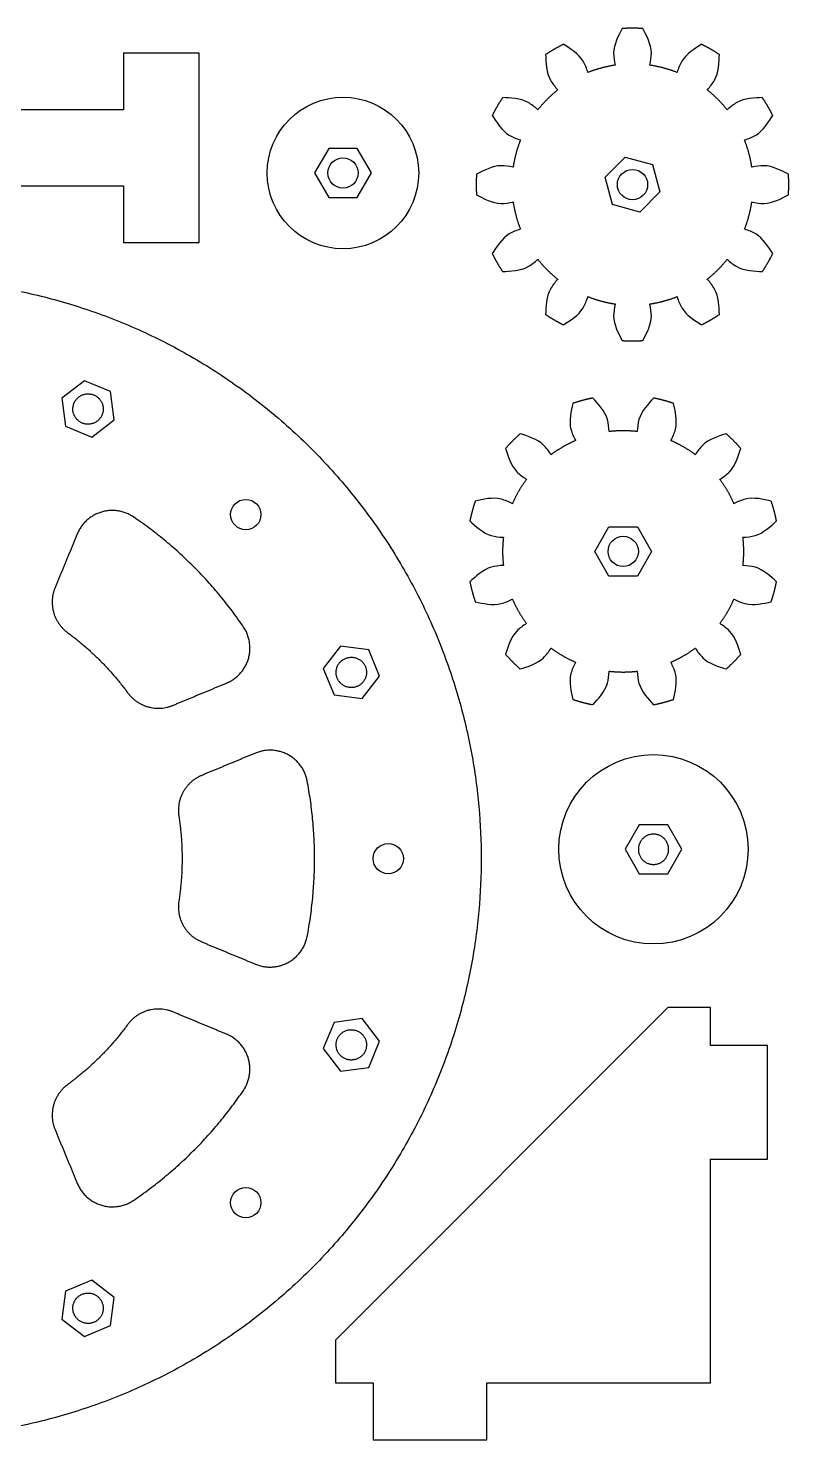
# Model space of a CAD drawing. Header units: millimetres. Extents: x 1655 to 2132, y -1528 to 137.
# Drawn here: x 1928.9 to 2129.7, y -666.1 to -293.5 of the extents above; entities that cross this region are included whole.
import ezdxf

# ---------------------------------------------------------------- set-up
doc = ezdxf.new("R2010")
doc.units = ezdxf.units.MM
doc.header["$MEASUREMENT"] = 0
for name, color, linetype, true_color in [('V3 - scheme$gravure ext', 96, 'Continuous', 0x008000), ('V3 - scheme$gravure int', 1, 'Continuous', 0xff0000), ('V3 - scheme$poche', 196, 'Continuous', 0x400080)]:
    doc.layers.add(name, color=color, linetype=linetype, true_color=true_color)

msp = doc.modelspace()

# ---------------------------------------------------------------- linework, layer by layer
at = {"layer": 'V3 - scheme$gravure ext'}
for points in [[(1668, -300.03), (1668, -315.03), (1668, -335.03), (1668, -350.03), (1688, -350.03), (1688, -335.03), (1954, -335.03), (1954, -350.03), (1974, -350.03), (1974, -335.03), (1974, -315.03), (1974, -300.03), (1954, -300.03), (1954, -315.03), (1688, -315.03), (1688, -300.03)], [(2020, -666.11), (2050, -666.11), (2050, -651.11), (2109.08, -651.11), (2109.08, -592.03), (2124.08, -592.03), (2124.08, -562.03), (2109.08, -562.03), (2109.08, -552.03), (2097.77, -552.03), (2010, -639.8), (2010, -651.11), (2020, -651.11)]]:
    msp.add_lwpolyline(points, close=True, dxfattribs=at)
for centre, radius in [((2012, -331.67, 15), 20), ((2094, -510.22, 15), 25)]:
    msp.add_circle(centre, radius, dxfattribs=at)
for points, knots in [([(2085.74, -293.54, 15), (2084.84, -295.23, 15), (2083.48, -297.81, 15), (2083.48, -300.01, 15), (2083.48, -301.07, 15), (2083.62, -302.13, 15), (2083.85, -303.14, 15), (2083.86, -303.16, 15), (2083.86, -303.19, 15), (2083.87, -303.21, 15)], [-44.27684, -44.27684, -44.27684, -44.27684, -43.509736, -43.509736, -43.509736, -42.720076, -42.720076, -42.720076, -42.701087, -42.701087, -42.701087, -42.701087]), ([(2093.05, -303.21, 15), (2093.06, -303.19, 15), (2093.06, -303.16, 15), (2093.07, -303.14, 15), (2093.3, -302.13, 15), (2093.44, -301.07, 15), (2093.44, -300.01, 15), (2093.44, -297.81, 15), (2092.08, -295.23, 15), (2091.18, -293.54, 15)], [-47.292718, -47.292718, -47.292718, -47.292718, -47.273669, -47.273669, -47.273669, -46.484002, -46.484002, -46.484002, -45.716917, -45.716917, -45.716917, -45.716917]), ([(2076.68, -305.14, 15), (2076.67, -305.11, 15), (2076.66, -305.09, 15), (2076.66, -305.07, 15), (2076.35, -304.08, 15), (2075.95, -303.09, 15), (2075.41, -302.17, 15), (2074.32, -300.26, 15), (2071.85, -298.71, 15), (2070.22, -297.7, 15)], [-40.146597, -40.146597, -40.146597, -40.146597, -40.127548, -40.127548, -40.127548, -39.33788, -39.33788, -39.33788, -38.570795, -38.570795, -38.570795, -38.570795]), ([(2106.69, -297.7, 15), (2105.07, -298.71, 15), (2102.6, -300.26, 15), (2101.5, -302.17, 15), (2100.97, -303.09, 15), (2100.56, -304.08, 15), (2100.26, -305.07, 15), (2100.25, -305.09, 15), (2100.25, -305.12, 15), (2100.24, -305.14, 15)], [-51.422962, -51.422962, -51.422962, -51.422962, -50.655858, -50.655858, -50.655858, -49.866198, -49.866198, -49.866198, -49.847209, -49.847209, -49.847209, -49.847209]), ([(2065.51, -300.42, 15), (2065.58, -302.33, 15), (2065.68, -305.25, 15), (2066.78, -307.15, 15), (2067.31, -308.07, 15), (2067.97, -308.92, 15), (2068.67, -309.67, 15), (2068.69, -309.69, 15), (2068.71, -309.71, 15), (2068.73, -309.73, 15)], [-37.130719, -37.130719, -37.130719, -37.130719, -36.363615, -36.363615, -36.363615, -35.573955, -35.573955, -35.573955, -35.554966, -35.554966, -35.554966, -35.554966]), ([(2108.19, -309.73, 15), (2108.21, -309.71, 15), (2108.23, -309.69, 15), (2108.24, -309.68, 15), (2108.95, -308.92, 15), (2109.6, -308.07, 15), (2110.13, -307.15, 15), (2111.23, -305.25, 15), (2111.34, -302.33, 15), (2111.41, -300.42, 15)], [-54.43884, -54.43884, -54.43884, -54.43884, -54.419791, -54.419791, -54.419791, -53.630123, -53.630123, -53.630123, -52.863038, -52.863038, -52.863038, -52.863038]), ([(2063.46, -314.99, 15), (2063.44, -314.97, 15), (2063.43, -314.96, 15), (2063.41, -314.94, 15), (2062.65, -314.23, 15), (2061.8, -313.58, 15), (2060.88, -313.05, 15), (2058.98, -311.95, 15), (2056.07, -311.84, 15), (2054.15, -311.77, 15)], [-33.000475, -33.000475, -33.000475, -33.000475, -32.981426, -32.981426, -32.981426, -32.191759, -32.191759, -32.191759, -31.424674, -31.424674, -31.424674, -31.424674]), ([(2122.76, -311.78, 15), (2120.85, -311.84, 15), (2117.94, -311.95, 15), (2116.03, -313.05, 15), (2115.11, -313.58, 15), (2114.27, -314.24, 15), (2113.51, -314.94, 15), (2113.49, -314.96, 15), (2113.47, -314.98, 15), (2113.45, -314.99, 15)], [-58.569083, -58.569083, -58.569083, -58.569083, -57.801979, -57.801979, -57.801979, -57.012319, -57.012319, -57.012319, -56.99333, -56.99333, -56.99333, -56.99333]), ([(2051.43, -316.49, 15), (2052.45, -318.11, 15), (2054, -320.58, 15), (2055.9, -321.68, 15), (2056.82, -322.21, 15), (2057.81, -322.62, 15), (2058.8, -322.92, 15), (2058.82, -322.93, 15), (2058.85, -322.94, 15), (2058.87, -322.94, 15)], [-29.984597, -29.984597, -29.984597, -29.984597, -29.217493, -29.217493, -29.217493, -28.427833, -28.427833, -28.427833, -28.408844, -28.408844, -28.408844, -28.408844]), ([(2118.04, -322.95, 15), (2118.07, -322.94, 15), (2118.09, -322.93, 15), (2118.12, -322.92, 15), (2119.11, -322.62, 15), (2120.1, -322.21, 15), (2121.02, -321.68, 15), (2122.92, -320.58, 15), (2124.47, -318.11, 15), (2125.49, -316.49, 15)], [-61.584961, -61.584961, -61.584961, -61.584961, -61.565912, -61.565912, -61.565912, -60.776245, -60.776245, -60.776245, -60.00916, -60.00916, -60.00916, -60.00916]), ([(2056.94, -330.13, 15), (2056.92, -330.13, 15), (2056.9, -330.12, 15), (2056.87, -330.12, 15), (2055.86, -329.88, 15), (2054.8, -329.74, 15), (2053.74, -329.74, 15), (2051.54, -329.74, 15), (2048.96, -331.1, 15), (2047.27, -332, 15)], [-25.854354, -25.854354, -25.854354, -25.854354, -25.835305, -25.835305, -25.835305, -25.045637, -25.045637, -25.045637, -24.278552, -24.278552, -24.278552, -24.278552]), ([(2129.64, -332, 15), (2127.95, -331.11, 15), (2125.37, -329.74, 15), (2123.18, -329.74, 15), (2122.11, -329.74, 15), (2121.05, -329.89, 15), (2120.04, -330.12, 15), (2120.02, -330.12, 15), (2119.99, -330.13, 15), (2119.97, -330.14, 15)], [-65.715205, -65.715205, -65.715205, -65.715205, -64.948101, -64.948101, -64.948101, -64.158441, -64.158441, -64.158441, -64.139452, -64.139452, -64.139452, -64.139452]), ([(2047.27, -337.45, 15), (2048.96, -338.34, 15), (2051.54, -339.71, 15), (2053.74, -339.71, 15), (2054.8, -339.71, 15), (2055.86, -339.57, 15), (2056.87, -339.33, 15)], [-22.838476, -22.838476, -22.838476, -22.838476, -22.071372, -22.071372, -22.071372, -21.281712, -21.281712, -21.281712, -21.281712]), ([(2119.97, -339.32, 15), (2119.99, -339.32, 15), (2120.02, -339.33, 15), (2120.04, -339.33, 15), (2121.05, -339.57, 15), (2122.11, -339.71, 15), (2123.18, -339.71, 15), (2125.37, -339.71, 15), (2127.95, -338.35, 15), (2129.64, -337.45, 15)], [-68.731083, -68.731083, -68.731083, -68.731083, -68.712034, -68.712034, -68.712034, -67.922366, -67.922366, -67.922366, -67.155281, -67.155281, -67.155281, -67.155281]), ([(2058.87, -346.5, 15), (2058.85, -346.51, 15), (2058.82, -346.52, 15), (2058.8, -346.53, 15), (2057.81, -346.83, 15), (2056.82, -347.24, 15), (2055.9, -347.77, 15), (2053.99, -348.87, 15), (2052.45, -351.34, 15), (2051.43, -352.96, 15)], [-104.46169, -104.46169, -104.46169, -104.46169, -104.442641, -104.442641, -104.442641, -103.652974, -103.652974, -103.652974, -102.885889, -102.885889, -102.885889, -102.885889]), ([(2125.49, -352.96, 15), (2124.47, -351.34, 15), (2122.92, -348.87, 15), (2121.02, -347.77, 15), (2120.1, -347.24, 15), (2119.11, -346.83, 15), (2118.12, -346.53, 15), (2118.09, -346.52, 15), (2118.07, -346.51, 15), (2118.04, -346.51, 15)], [-72.861326, -72.861326, -72.861326, -72.861326, -72.094222, -72.094222, -72.094222, -71.304563, -71.304563, -71.304563, -71.285573, -71.285573, -71.285573, -71.285573]), ([(2054.15, -357.68, 15), (2056.07, -357.61, 15), (2058.98, -357.5, 15), (2060.88, -356.4, 15), (2061.8, -355.87, 15), (2062.65, -355.21, 15), (2063.41, -354.51, 15), (2063.43, -354.49, 15), (2063.44, -354.47, 15), (2063.46, -354.46, 15)], [-101.445812, -101.445812, -101.445812, -101.445812, -100.678708, -100.678708, -100.678708, -99.889049, -99.889049, -99.889049, -99.870059, -99.870059, -99.870059, -99.870059]), ([(2113.45, -354.46, 15), (2113.47, -354.48, 15), (2113.49, -354.49, 15), (2113.51, -354.51, 15), (2114.27, -355.22, 15), (2115.11, -355.87, 15), (2116.03, -356.4, 15), (2117.94, -357.5, 15), (2120.85, -357.61, 15), (2122.76, -357.68, 15)], [-75.877204, -75.877204, -75.877204, -75.877204, -75.858155, -75.858155, -75.858155, -75.068488, -75.068488, -75.068488, -74.301403, -74.301403, -74.301403, -74.301403]), ([(2068.72, -359.72, 15), (2068.71, -359.74, 15), (2068.69, -359.76, 15), (2068.67, -359.78, 15), (2067.97, -360.53, 15), (2067.31, -361.38, 15), (2066.78, -362.3, 15), (2065.68, -364.2, 15), (2065.58, -367.12, 15), (2065.51, -369.03, 15)], [-97.315569, -97.315569, -97.315569, -97.315569, -97.29652, -97.29652, -97.29652, -96.506852, -96.506852, -96.506852, -95.739767, -95.739767, -95.739767, -95.739767]), ([(2111.41, -369.03, 15), (2111.34, -367.12, 15), (2111.23, -364.2, 15), (2110.13, -362.3, 15), (2109.6, -361.38, 15), (2108.95, -360.53, 15), (2108.24, -359.78, 15), (2108.22, -359.76, 15), (2108.21, -359.74, 15), (2108.19, -359.72, 15)], [-80.007448, -80.007448, -80.007448, -80.007448, -79.240344, -79.240344, -79.240344, -78.450684, -78.450684, -78.450684, -78.431695, -78.431695, -78.431695, -78.431695]), ([(2070.22, -371.75, 15), (2071.85, -370.74, 15), (2074.31, -369.19, 15), (2075.41, -367.28, 15), (2075.94, -366.36, 15), (2076.35, -365.37, 15), (2076.65, -364.38, 15), (2076.66, -364.36, 15), (2076.67, -364.34, 15), (2076.68, -364.31, 15)], [-94.299691, -94.299691, -94.299691, -94.299691, -93.532587, -93.532587, -93.532587, -92.742927, -92.742927, -92.742927, -92.723938, -92.723938, -92.723938, -92.723938]), ([(2100.24, -364.31, 15), (2100.24, -364.34, 15), (2100.25, -364.36, 15), (2100.26, -364.38, 15), (2100.56, -365.37, 15), (2100.97, -366.36, 15), (2101.5, -367.29, 15), (2102.6, -369.19, 15), (2105.07, -370.74, 15), (2106.69, -371.75, 15)], [-83.023326, -83.023326, -83.023326, -83.023326, -83.004277, -83.004277, -83.004277, -82.214609, -82.214609, -82.214609, -81.447524, -81.447524, -81.447524, -81.447524]), ([(2083.87, -366.24, 15), (2083.86, -366.26, 15), (2083.85, -366.29, 15), (2083.85, -366.31, 15), (2083.62, -367.32, 15), (2083.47, -368.38, 15), (2083.47, -369.44, 15), (2083.47, -371.64, 15), (2084.84, -374.22, 15), (2085.73, -375.91, 15)], [-90.169447, -90.169447, -90.169447, -90.169447, -90.150398, -90.150398, -90.150398, -89.360731, -89.360731, -89.360731, -88.593646, -88.593646, -88.593646, -88.593646]), ([(2091.18, -375.91, 15), (2092.08, -374.22, 15), (2093.44, -371.64, 15), (2093.44, -369.44, 15), (2093.44, -368.38, 15), (2093.3, -367.32, 15), (2093.06, -366.31, 15), (2093.06, -366.29, 15), (2093.05, -366.26, 15), (2093.05, -366.24, 15)], [-87.153569, -87.153569, -87.153569, -87.153569, -86.386465, -86.386465, -86.386465, -85.596806, -85.596806, -85.596806, -85.577816, -85.577816, -85.577816, -85.577816]), ([(2082.28, -399.94, 15), (2082.28, -399.92, 15), (2082.28, -399.89, 15), (2082.28, -399.87, 15), (2082.24, -398.83, 15), (2082.1, -397.77, 15), (2081.83, -396.74, 15), (2081.26, -394.62, 15), (2079.28, -392.49, 15), (2077.97, -391.08, 15)], [-104.46169, -104.46169, -104.46169, -104.46169, -104.442641, -104.442641, -104.442641, -103.652974, -103.652974, -103.652974, -102.885889, -102.885889, -102.885889, -102.885889]), ([(2094.03, -391.08, 15), (2092.73, -392.49, 15), (2090.74, -394.62, 15), (2090.17, -396.75, 15), (2089.9, -397.77, 15), (2089.76, -398.83, 15), (2089.72, -399.87, 15)], [-22.838476, -22.838476, -22.838476, -22.838476, -22.071372, -22.071372, -22.071372, -21.281712, -21.281712, -21.281712, -21.281712]), ([(2072.71, -392.49, 15), (2072.28, -394.36, 15), (2071.63, -397.2, 15), (2072.2, -399.32, 15), (2072.48, -400.35, 15), (2072.89, -401.34, 15), (2073.37, -402.25, 15), (2073.39, -402.28, 15), (2073.4, -402.3, 15), (2073.41, -402.32, 15)], [-101.445812, -101.445812, -101.445812, -101.445812, -100.678708, -100.678708, -100.678708, -99.889049, -99.889049, -99.889049, -99.870059, -99.870059, -99.870059, -99.870059]), ([(2098.59, -402.32, 15), (2098.6, -402.3, 15), (2098.62, -402.28, 15), (2098.63, -402.25, 15), (2099.11, -401.34, 15), (2099.53, -400.35, 15), (2099.8, -399.32, 15), (2100.37, -397.2, 15), (2099.72, -394.36, 15), (2099.29, -392.49, 15)], [-25.854354, -25.854354, -25.854354, -25.854354, -25.835305, -25.835305, -25.835305, -25.045637, -25.045637, -25.045637, -24.278552, -24.278552, -24.278552, -24.278552]), ([(2066.96, -406.04, 15), (2066.95, -406.02, 15), (2066.94, -406, 15), (2066.92, -405.98, 15), (2066.38, -405.1, 15), (2065.73, -404.25, 15), (2064.97, -403.5, 15), (2063.42, -401.94, 15), (2060.63, -401.08, 15), (2058.8, -400.52, 15)], [-97.315569, -97.315569, -97.315569, -97.315569, -97.29652, -97.29652, -97.29652, -96.506852, -96.506852, -96.506852, -95.739767, -95.739767, -95.739767, -95.739767]), ([(2113.2, -400.52, 15), (2111.37, -401.09, 15), (2108.58, -401.94, 15), (2107.03, -403.5, 15), (2106.27, -404.25, 15), (2105.63, -405.1, 15), (2105.08, -405.98, 15), (2105.06, -406, 15), (2105.05, -406.02, 15), (2105.04, -406.04, 15)], [-29.984597, -29.984597, -29.984597, -29.984597, -29.217493, -29.217493, -29.217493, -28.427833, -28.427833, -28.427833, -28.408844, -28.408844, -28.408844, -28.408844]), ([(2054.95, -404.37, 15), (2055.52, -406.2, 15), (2056.37, -408.99, 15), (2057.93, -410.54, 15), (2058.68, -411.3, 15), (2059.53, -411.94, 15), (2060.41, -412.49, 15), (2060.43, -412.51, 15), (2060.45, -412.52, 15), (2060.47, -412.53, 15)], [-94.299691, -94.299691, -94.299691, -94.299691, -93.532587, -93.532587, -93.532587, -92.742927, -92.742927, -92.742927, -92.723938, -92.723938, -92.723938, -92.723938]), ([(2111.53, -412.53, 15), (2111.55, -412.52, 15), (2111.57, -412.51, 15), (2111.59, -412.5, 15), (2112.47, -411.95, 15), (2113.32, -411.3, 15), (2114.07, -410.55, 15), (2115.63, -408.99, 15), (2116.49, -406.21, 15), (2117.05, -404.38, 15)], [-33.000475, -33.000475, -33.000475, -33.000475, -32.981426, -32.981426, -32.981426, -32.191759, -32.191759, -32.191759, -31.424674, -31.424674, -31.424674, -31.424674]), ([(2056.75, -418.98, 15), (2056.73, -418.97, 15), (2056.71, -418.96, 15), (2056.68, -418.94, 15), (2055.77, -418.46, 15), (2054.78, -418.05, 15), (2053.75, -417.77, 15), (2051.63, -417.2, 15), (2048.79, -417.85, 15), (2046.92, -418.28, 15)], [-90.169447, -90.169447, -90.169447, -90.169447, -90.150398, -90.150398, -90.150398, -89.360731, -89.360731, -89.360731, -88.593646, -88.593646, -88.593646, -88.593646]), ([(2125.08, -418.28, 15), (2123.21, -417.85, 15), (2120.37, -417.2, 15), (2118.25, -417.77, 15), (2117.22, -418.05, 15), (2116.23, -418.46, 15), (2115.32, -418.95, 15), (2115.3, -418.96, 15), (2115.27, -418.97, 15), (2115.25, -418.98, 15)], [-37.130719, -37.130719, -37.130719, -37.130719, -36.363615, -36.363615, -36.363615, -35.573955, -35.573955, -35.573955, -35.554966, -35.554966, -35.554966, -35.554966]), ([(2045.51, -423.54, 15), (2046.92, -424.84, 15), (2049.05, -426.83, 15), (2051.17, -427.4, 15), (2052.2, -427.67, 15), (2053.26, -427.81, 15), (2054.3, -427.85, 15), (2054.32, -427.85, 15), (2054.35, -427.85, 15), (2054.37, -427.85, 15)], [-87.153569, -87.153569, -87.153569, -87.153569, -86.386465, -86.386465, -86.386465, -85.596806, -85.596806, -85.596806, -85.577816, -85.577816, -85.577816, -85.577816]), ([(2117.63, -427.85, 15), (2117.65, -427.85, 15), (2117.68, -427.85, 15), (2117.7, -427.85, 15), (2118.74, -427.81, 15), (2119.8, -427.67, 15), (2120.83, -427.4, 15), (2122.95, -426.83, 15), (2125.08, -424.85, 15), (2126.49, -423.54, 15)], [-40.146597, -40.146597, -40.146597, -40.146597, -40.127548, -40.127548, -40.127548, -39.33788, -39.33788, -39.33788, -38.570795, -38.570795, -38.570795, -38.570795]), ([(2054.37, -435.29, 15), (2054.35, -435.29, 15), (2054.32, -435.29, 15), (2054.3, -435.29, 15), (2053.26, -435.33, 15), (2052.2, -435.47, 15), (2051.17, -435.74, 15), (2049.05, -436.31, 15), (2046.92, -438.29, 15), (2045.51, -439.6, 15)], [-83.023326, -83.023326, -83.023326, -83.023326, -83.004277, -83.004277, -83.004277, -82.214609, -82.214609, -82.214609, -81.447524, -81.447524, -81.447524, -81.447524]), ([(2126.49, -439.6, 15), (2125.08, -438.3, 15), (2122.95, -436.31, 15), (2120.83, -435.74, 15), (2119.8, -435.47, 15), (2118.74, -435.33, 15), (2117.7, -435.3, 15), (2117.68, -435.29, 15), (2117.65, -435.29, 15), (2117.63, -435.29, 15)], [-44.27684, -44.27684, -44.27684, -44.27684, -43.509736, -43.509736, -43.509736, -42.720076, -42.720076, -42.720076, -42.701087, -42.701087, -42.701087, -42.701087]), ([(2046.92, -444.86, 15), (2048.79, -445.29, 15), (2051.63, -445.94, 15), (2053.75, -445.37, 15), (2054.78, -445.09, 15), (2055.77, -444.68, 15), (2056.68, -444.2, 15), (2056.7, -444.18, 15), (2056.73, -444.17, 15), (2056.75, -444.16, 15)], [-80.007448, -80.007448, -80.007448, -80.007448, -79.240344, -79.240344, -79.240344, -78.450684, -78.450684, -78.450684, -78.431695, -78.431695, -78.431695, -78.431695]), ([(2115.25, -444.16, 15), (2115.27, -444.17, 15), (2115.29, -444.19, 15), (2115.32, -444.2, 15), (2116.23, -444.68, 15), (2117.22, -445.1, 15), (2118.25, -445.37, 15), (2120.37, -445.94, 15), (2123.21, -445.29, 15), (2125.08, -444.86, 15)], [-47.292718, -47.292718, -47.292718, -47.292718, -47.273669, -47.273669, -47.273669, -46.484002, -46.484002, -46.484002, -45.716917, -45.716917, -45.716917, -45.716917]), ([(2060.47, -450.61, 15), (2060.45, -450.62, 15), (2060.43, -450.63, 15), (2060.41, -450.65, 15), (2059.53, -451.2, 15), (2058.68, -451.84, 15), (2057.93, -452.6, 15), (2056.37, -454.15, 15), (2055.51, -456.94, 15), (2054.95, -458.77, 15)], [-75.877204, -75.877204, -75.877204, -75.877204, -75.858155, -75.858155, -75.858155, -75.068488, -75.068488, -75.068488, -74.301403, -74.301403, -74.301403, -74.301403]), ([(2117.05, -458.77, 15), (2116.48, -456.94, 15), (2115.63, -454.15, 15), (2114.07, -452.6, 15), (2113.32, -451.85, 15), (2112.47, -451.2, 15), (2111.59, -450.65, 15), (2111.57, -450.63, 15), (2111.55, -450.62, 15), (2111.53, -450.61, 15)], [-51.422962, -51.422962, -51.422962, -51.422962, -50.655858, -50.655858, -50.655858, -49.866198, -49.866198, -49.866198, -49.847209, -49.847209, -49.847209, -49.847209]), ([(2058.8, -462.62, 15), (2060.63, -462.06, 15), (2063.42, -461.2, 15), (2064.97, -459.64, 15), (2065.73, -458.89, 15), (2066.37, -458.04, 15), (2066.92, -457.16, 15), (2066.94, -457.14, 15), (2066.95, -457.12, 15), (2066.96, -457.1, 15)], [-72.861326, -72.861326, -72.861326, -72.861326, -72.094222, -72.094222, -72.094222, -71.304563, -71.304563, -71.304563, -71.285573, -71.285573, -71.285573, -71.285573]), ([(2105.04, -457.1, 15), (2105.05, -457.12, 15), (2105.06, -457.14, 15), (2105.08, -457.16, 15), (2105.62, -458.04, 15), (2106.27, -458.89, 15), (2107.03, -459.65, 15), (2108.58, -461.2, 15), (2111.37, -462.06, 15), (2113.2, -462.62, 15)], [-54.43884, -54.43884, -54.43884, -54.43884, -54.419791, -54.419791, -54.419791, -53.630123, -53.630123, -53.630123, -52.863038, -52.863038, -52.863038, -52.863038]), ([(2073.41, -460.82, 15), (2073.4, -460.84, 15), (2073.38, -460.87, 15), (2073.37, -460.89, 15), (2072.89, -461.8, 15), (2072.47, -462.79, 15), (2072.2, -463.82, 15), (2071.63, -465.94, 15), (2072.28, -468.78, 15), (2072.71, -470.65, 15)], [-68.731083, -68.731083, -68.731083, -68.731083, -68.712034, -68.712034, -68.712034, -67.922366, -67.922366, -67.922366, -67.155281, -67.155281, -67.155281, -67.155281]), ([(2099.29, -470.65, 15), (2099.72, -468.78, 15), (2100.37, -465.94, 15), (2099.8, -463.82, 15), (2099.52, -462.79, 15), (2099.11, -461.8, 15), (2098.63, -460.89, 15), (2098.61, -460.87, 15), (2098.6, -460.84, 15), (2098.59, -460.82, 15)], [-58.569083, -58.569083, -58.569083, -58.569083, -57.801979, -57.801979, -57.801979, -57.012319, -57.012319, -57.012319, -56.99333, -56.99333, -56.99333, -56.99333]), ([(2077.97, -472.06, 15), (2079.27, -470.65, 15), (2081.26, -468.52, 15), (2081.83, -466.4, 15), (2082.1, -465.37, 15), (2082.24, -464.31, 15), (2082.28, -463.27, 15), (2082.28, -463.25, 15), (2082.28, -463.22, 15), (2082.28, -463.2, 15)], [-65.715205, -65.715205, -65.715205, -65.715205, -64.948101, -64.948101, -64.948101, -64.158441, -64.158441, -64.158441, -64.139452, -64.139452, -64.139452, -64.139452]), ([(2089.72, -463.2, 15), (2089.72, -463.22, 15), (2089.72, -463.25, 15), (2089.72, -463.27, 15), (2089.76, -464.31, 15), (2089.9, -465.37, 15), (2090.17, -466.4, 15), (2090.74, -468.52, 15), (2092.72, -470.66, 15), (2094.03, -472.06, 15)], [-61.584961, -61.584961, -61.584961, -61.584961, -61.565912, -61.565912, -61.565912, -60.776245, -60.776245, -60.776245, -60.00916, -60.00916, -60.00916, -60.00916])]:
    msp.add_open_spline(points, degree=3, knots=knots, dxfattribs=at)
for points, weights in [([(2091.18, -293.54, 15), (2089.37, -293.42, 15), (2087.55, -293.42, 15), (2085.74, -293.54, 15)], [1, 0.998547387537, 0.998547387537, 1]), ([(2070.22, -297.7, 15), (2068.59, -298.5, 15), (2067.02, -299.41, 15), (2065.51, -300.42, 15)], [1, 0.998547387537, 0.998547387537, 1]), ([(2111.41, -300.42, 15), (2109.9, -299.41, 15), (2108.32, -298.5, 15), (2106.69, -297.7, 15)], [1, 0.998547387537, 0.998547387537, 1]), ([(2083.87, -303.21, 15), (2081.4, -303.57, 15), (2078.99, -304.22, 15), (2076.68, -305.14, 15)], [1, 0.995432816344, 0.995432816344, 1]), ([(2100.24, -305.14, 15), (2097.92, -304.22, 15), (2095.52, -303.57, 15), (2093.05, -303.21, 15)], [1, 0.995432816344, 0.995432816344, 1]), ([(2054.15, -311.77, 15), (2053.14, -313.29, 15), (2052.23, -314.86, 15), (2051.43, -316.49, 15)], [1, 0.998547387537, 0.998547387537, 1]), ([(2068.73, -309.73, 15), (2066.77, -311.27, 15), (2065.01, -313.04, 15), (2063.46, -314.99, 15)], [1, 0.995432816344, 0.995432816344, 1]), ([(2113.45, -314.99, 15), (2111.91, -313.04, 15), (2110.15, -311.27, 15), (2108.19, -309.73, 15)], [1, 0.995432816344, 0.995432816344, 1]), ([(2125.49, -316.49, 15), (2124.68, -314.86, 15), (2123.77, -313.29, 15), (2122.76, -311.78, 15)], [1, 0.998547387537, 0.998547387537, 1]), ([(2058.87, -322.94, 15), (2057.95, -325.26, 15), (2057.3, -327.67, 15), (2056.94, -330.13, 15)], [1, 0.995432816344, 0.995432816344, 1]), ([(2119.97, -330.14, 15), (2119.61, -327.67, 15), (2118.97, -325.26, 15), (2118.04, -322.95, 15)], [1, 0.995432816344, 0.995432816344, 1]), ([(2047.27, -332, 15), (2047.15, -333.82, 15), (2047.15, -335.63, 15), (2047.27, -337.45, 15)], [1, 0.998547387537, 0.998547387537, 1]), ([(2129.64, -337.45, 15), (2129.76, -335.64, 15), (2129.76, -333.82, 15), (2129.64, -332, 15)], [1, 0.998547387537, 0.998547387537, 1]), ([(2056.94, -339.32, 15), (2057.3, -341.78, 15), (2057.95, -344.19, 15), (2058.87, -346.5, 15)], [1, 0.995432816344, 0.995432816344, 1]), ([(2118.04, -346.51, 15), (2118.97, -344.19, 15), (2119.61, -341.78, 15), (2119.97, -339.32, 15)], [1, 0.995432816344, 0.995432816344, 1]), ([(2051.43, -352.96, 15), (2052.23, -354.59, 15), (2053.14, -356.16, 15), (2054.15, -357.68, 15)], [1, 0.998547387537, 0.998547387537, 1]), ([(2122.76, -357.68, 15), (2123.77, -356.17, 15), (2124.68, -354.59, 15), (2125.49, -352.96, 15)], [1, 0.998547387537, 0.998547387537, 1]), ([(2063.46, -354.46, 15), (2065.01, -356.41, 15), (2066.77, -358.18, 15), (2068.72, -359.72, 15)], [1, 0.995432816344, 0.995432816344, 1]), ([(2108.19, -359.72, 15), (2110.15, -358.18, 15), (2111.91, -356.42, 15), (2113.45, -354.46, 15)], [1, 0.995432816344, 0.995432816344, 1]), ([(2076.68, -364.31, 15), (2078.99, -365.23, 15), (2081.4, -365.88, 15), (2083.87, -366.24, 15)], [1, 0.995432816344, 0.995432816344, 1]), ([(2093.05, -366.24, 15), (2095.51, -365.88, 15), (2097.92, -365.23, 15), (2100.24, -364.31, 15)], [1, 0.995432816344, 0.995432816344, 1]), ([(2065.51, -369.03, 15), (2067.02, -370.04, 15), (2068.59, -370.95, 15), (2070.22, -371.75, 15)], [1, 0.998547387537, 0.998547387537, 1]), ([(2106.69, -371.75, 15), (2108.32, -370.95, 15), (2109.9, -370.04, 15), (2111.41, -369.03, 15)], [1, 0.998547387537, 0.998547387537, 1]), ([(2085.73, -375.91, 15), (2087.55, -376.03, 15), (2089.37, -376.03, 15), (2091.18, -375.91, 15)], [1, 0.998547387537, 0.998547387537, 1]), ([(2077.97, -391.08, 15), (2076.19, -391.44, 15), (2074.43, -391.91, 15), (2072.71, -392.49, 15)], [1, 0.998547387537, 0.998547387537, 1]), ([(2099.29, -392.49, 15), (2097.57, -391.91, 15), (2095.81, -391.44, 15), (2094.03, -391.08, 15)], [1, 0.998547387537, 0.998547387537, 1]), ([(2058.8, -400.52, 15), (2057.44, -401.72, 15), (2056.15, -403.01, 15), (2054.95, -404.37, 15)], [1, 0.998547387537, 0.998547387537, 1]), ([(2073.41, -402.32, 15), (2071.12, -403.3, 15), (2068.96, -404.55, 15), (2066.96, -406.04, 15)], [1, 0.995432816344, 0.995432816344, 1]), ([(2089.72, -399.94, 15), (2087.25, -399.65, 15), (2084.75, -399.65, 15), (2082.28, -399.94, 15)], [1, 0.995432816344, 0.995432816344, 1]), ([(2105.04, -406.04, 15), (2103.04, -404.55, 15), (2100.88, -403.31, 15), (2098.59, -402.32, 15)], [1, 0.995432816344, 0.995432816344, 1]), ([(2117.05, -404.38, 15), (2115.85, -403.01, 15), (2114.56, -401.72, 15), (2113.2, -400.52, 15)], [1, 0.998547387537, 0.998547387537, 1]), ([(2060.47, -412.53, 15), (2058.98, -414.53, 15), (2057.73, -416.69, 15), (2056.75, -418.98, 15)], [1, 0.995432816344, 0.995432816344, 1]), ([(2115.25, -418.98, 15), (2114.27, -416.69, 15), (2113.02, -414.53, 15), (2111.53, -412.53, 15)], [1, 0.995432816344, 0.995432816344, 1]), ([(2046.92, -418.28, 15), (2046.34, -420, 15), (2045.87, -421.76, 15), (2045.51, -423.54, 15)], [1, 0.998547387537, 0.998547387537, 1]), ([(2126.49, -423.54, 15), (2126.13, -421.76, 15), (2125.66, -420, 15), (2125.08, -418.28, 15)], [1, 0.998547387537, 0.998547387537, 1]), ([(2054.37, -427.85, 15), (2054.08, -430.32, 15), (2054.08, -432.82, 15), (2054.37, -435.29, 15)], [1, 0.995432816344, 0.995432816344, 1]), ([(2117.63, -435.29, 15), (2117.92, -432.82, 15), (2117.92, -430.33, 15), (2117.63, -427.85, 15)], [1, 0.995432816344, 0.995432816344, 1]), ([(2045.51, -439.6, 15), (2045.87, -441.38, 15), (2046.34, -443.14, 15), (2046.92, -444.86, 15)], [1, 0.998547387537, 0.998547387537, 1]), ([(2125.08, -444.86, 15), (2125.66, -443.14, 15), (2126.13, -441.38, 15), (2126.49, -439.6, 15)], [1, 0.998547387537, 0.998547387537, 1]), ([(2056.75, -444.16, 15), (2057.73, -446.45, 15), (2058.98, -448.61, 15), (2060.47, -450.61, 15)], [1, 0.995432816344, 0.995432816344, 1]), ([(2111.53, -450.61, 15), (2113.02, -448.61, 15), (2114.27, -446.45, 15), (2115.25, -444.16, 15)], [1, 0.995432816344, 0.995432816344, 1]), ([(2066.96, -457.1, 15), (2068.96, -458.59, 15), (2071.12, -459.84, 15), (2073.41, -460.82, 15)], [1, 0.995432816344, 0.995432816344, 1]), ([(2098.59, -460.82, 15), (2100.88, -459.84, 15), (2103.04, -458.59, 15), (2105.04, -457.1, 15)], [1, 0.995432816344, 0.995432816344, 1]), ([(2054.95, -458.77, 15), (2056.15, -460.13, 15), (2057.44, -461.42, 15), (2058.8, -462.62, 15)], [1, 0.998547387537, 0.998547387537, 1]), ([(2113.2, -462.62, 15), (2114.56, -461.42, 15), (2115.85, -460.14, 15), (2117.05, -458.77, 15)], [1, 0.998547387537, 0.998547387537, 1]), ([(2082.28, -463.2, 15), (2084.75, -463.49, 15), (2087.25, -463.49, 15), (2089.72, -463.2, 15)], [1, 0.995432816344, 0.995432816344, 1]), ([(2072.71, -470.65, 15), (2074.43, -471.23, 15), (2076.19, -471.7, 15), (2077.97, -472.06, 15)], [1, 0.998547387537, 0.998547387537, 1]), ([(2094.03, -472.06, 15), (2095.81, -471.7, 15), (2097.57, -471.23, 15), (2099.29, -470.65, 15)], [1, 0.998547387537, 0.998547387537, 1])]:
    msp.add_rational_spline(points, weights, degree=3, dxfattribs=at)
for points in [[(2056.87, -339.33, 15), (2056.9, -339.33, 15), (2056.92, -339.32, 15), (2056.94, -339.32, 15)], [(2089.72, -399.87, 15), (2089.72, -399.89, 15), (2089.72, -399.92, 15), (2089.72, -399.94, 15)]]:
    msp.add_open_spline(points, degree=3, dxfattribs=at)
msp.add_rational_spline([(1895.5, -359.69, 15), (2048.5, -359.69, 15), (2048.5, -512.69, 15), (2048.5, -665.69, 15), (1895.5, -665.69, 15)], [1, 0.707106781187, 1, 0.707106781187, 1], degree=2, knots=[-1837.663676, -1837.663676, -1837.663676, -1597.331838, -1597.331838, -1357, -1357, -1357], dxfattribs=at)
at = {"layer": 'V3 - scheme$gravure int'}
for centre in [(2012, -331.67, 15), (2088.46, -334.73, 15), (1986.33, -421.85, 15), (2086, -431.57, 15), (2023.96, -512.69, 15), (1986.33, -603.52, 15)]:
    msp.add_circle(centre, 4, dxfattribs=at)
for points, weights, knots in [([(1940.97, -392.46, 15), (1940.98, -392.45, 15), (1940.98, -392.44, 15), (1942.51, -388.74, 15), (1946.21, -390.27, 15), (1949.9, -391.8, 15), (1948.37, -395.5, 15)], [0.998037035566, 0.999015206617, 1, 0.707106781187, 1, 0.707106781187, 1], [142.699697, 142.699697, 142.699697, 142.720823, 142.720823, 149.004009, 149.004009, 155.287194, 155.287194, 155.287194]), ([(1948.36, -395.52, 15), (1948.36, -395.53, 15), (1948.35, -395.54, 15), (1946.82, -399.23, 15), (1943.13, -397.7, 15), (1939.43, -396.17, 15), (1940.96, -392.48, 15)], [0.998037111136, 0.999015244658, 1, 0.707106781187, 1, 0.707106851018, 0.999999860338], [155.313263, 155.313263, 155.313263, 155.334388, 155.334388, 161.617575, 161.617575, 167.900759, 167.900759, 167.900759]), ([(1956.7, -422.49, 15), (1952.76, -419.82, 15), (1948.21, -421.18, 15), (1943.66, -422.55, 15), (1941.84, -426.94, 15)], [1.00000008763, 0.903232184505, 1.00000008763, 0.903232184505, 1.00000008763], [-862.15539, -862.15539, -862.15539, -853.284308, -853.284308, -844.413225, -844.413225, -844.413225]), ([(1981.25, -466.34, 15), (1985.64, -464.53, 15), (1987, -459.97, 15), (1988.37, -455.42, 15), (1985.7, -451.49, 15), (1973.98, -434.21, 15), (1956.7, -422.49, 15)], [0.999999991484, 0.903232162413, 1.00000003763, 0.903232162413, 0.999999991484, 0.982140206996, 0.999999991484], [-753.856249, -753.856249, -753.856249, -744.985166, -744.985166, -736.114083, -736.114083, -694.851321, -694.851321, -694.851321]), ([(2015.73, -467.22, 15), (2015.72, -467.22, 15), (2015.71, -467.22, 15), (2012.01, -468.76, 15), (2010.48, -465.06, 15), (2008.95, -461.36, 15), (2012.65, -459.83, 15)], [0.997944867791, 0.998968803335, 1, 0.707106781187, 1, 0.707106851018, 0.999999860338], [64.427712, 64.427712, 64.427712, 64.449834, 64.449834, 70.73302, 70.73302, 77.016204, 77.016204, 77.016204]), ([(2012.67, -459.82, 15), (2012.68, -459.82, 15), (2012.69, -459.82, 15), (2016.38, -458.29, 15), (2017.91, -461.98, 15), (2019.44, -465.68, 15), (2015.75, -467.21, 15)], [0.997944794689, 0.998968766525, 1, 0.707106781187, 1, 0.707106781187, 1], [51.814157, 51.814157, 51.814157, 51.836279, 51.836279, 58.119464, 58.119464, 64.402649, 64.402649, 64.402649]), ([(2002.55, -492.18, 15), (2001.66, -487.51, 15), (1997.48, -485.26, 15), (1993.29, -483, 15), (1988.91, -484.82, 15)], [1.00000024647, 0.903232327979, 1.00000024647, 0.903232327979, 1.00000024647], [-527.547251, -527.547251, -527.547251, -518.676168, -518.676168, -509.805085, -509.805085, -509.805085]), ([(1988.91, -540.55, 15), (1993.29, -542.37, 15), (1997.48, -540.12, 15), (2001.66, -537.86, 15), (2002.55, -533.2, 15), (2006.48, -512.69, 15), (2002.55, -492.18, 15)], [1.00000003763, 0.903232139342, 1.00000003763, 0.903232162413, 0.999999991484, 0.982140206996, 0.999999991484], [-419.248109, -419.248109, -419.248109, -410.377025, -410.377025, -401.505944, -401.505944, -360.243181, -360.243181, -360.243181]), ([(2098, -510.22, 15), (2098, -514.22, 15), (2094, -514.22, 15), (2090, -514.22, 15), (2090, -510.22, 15), (2090, -506.22, 15), (2094, -506.22, 15), (2098, -506.22, 15), (2098, -510.22, 15)], [0.999999860338, 0.707106851018, 1, 0.707106781187, 1, 0.707106781187, 1, 0.707106851018, 0.999999860338], [-25.132741, -25.132741, -25.132741, -18.849557, -18.849557, -12.566371, -12.566371, -6.283185, -6.283185, 0, 0, 0]), ([(2012.67, -565.55, 15), (2012.66, -565.55, 15), (2012.65, -565.54, 15), (2008.95, -564.01, 15), (2010.48, -560.32, 15), (2012.01, -556.62, 15), (2015.71, -558.15, 15)], [0.997945608777, 0.998969176455, 1, 0.707106781187, 1, 0.707106781187, 1], [29.648518, 29.648518, 29.648518, 29.670632, 29.670632, 35.953817, 35.953817, 42.237003, 42.237003, 42.237003]), ([(2015.73, -558.16, 15), (2015.74, -558.16, 15), (2015.75, -558.17, 15), (2019.44, -559.7, 15), (2017.91, -563.39, 15), (2016.38, -567.09, 15), (2012.69, -565.56, 15)], [0.997945536164, 0.998969139891, 1, 0.707106781187, 1, 0.707106781187, 1], [17.034978, 17.034978, 17.034978, 17.057092, 17.057092, 23.340277, 23.340277, 29.623462, 29.623462, 29.623462]), ([(1985.7, -573.88, 15), (1988.37, -569.95, 15), (1987, -565.4, 15), (1985.64, -560.85, 15), (1981.25, -559.03, 15)], [0.999999921927, 0.903232099587, 0.99999996807, 0.903232099587, 0.999999921927], [-527.547251, -527.547251, -527.547251, -518.676168, -518.676168, -509.805085, -509.805085, -509.805085]), ([(1941.84, -598.44, 15), (1943.66, -602.83, 15), (1948.21, -604.19, 15), (1952.76, -605.55, 15), (1956.7, -602.89, 15), (1973.98, -591.16, 15), (1985.7, -573.88, 15)], [1.00000002911, 0.90323213165, 1.00000002911, 0.903232154721, 0.999999982968, 0.982140215513, 0.999999982968], [-419.248109, -419.248109, -419.248109, -410.377024, -410.377024, -401.505941, -401.505941, -360.243181, -360.243181, -360.243181]), ([(1940.97, -632.92, 15), (1940.97, -632.91, 15), (1940.96, -632.9, 15), (1939.43, -629.2, 15), (1943.13, -627.67, 15), (1946.82, -626.14, 15), (1948.35, -629.84, 15)], [0.998038972886, 0.999016181832, 1, 0.707106781187, 1, 0.707106851018, 0.999999860338], [29.649505, 29.649505, 29.649505, 29.67061, 29.67061, 35.953796, 35.953796, 42.23698, 42.23698, 42.23698]), ([(1948.36, -629.86, 15), (1948.37, -629.87, 15), (1948.37, -629.88, 15), (1949.9, -633.57, 15), (1946.21, -635.1, 15), (1942.51, -636.63, 15), (1940.98, -632.94, 15)], [0.998038896837, 0.99901614355, 1, 0.707106781187, 1, 0.707106781187, 1], [17.035975, 17.035975, 17.035975, 17.057081, 17.057081, 23.340266, 23.340266, 29.623451, 29.623451, 29.623451])]:
    msp.add_rational_spline(points, weights, degree=2, knots=knots, dxfattribs=at)
at = {"layer": 'V3 - scheme$gravure int', "extrusion": (-1.63076e-09, 6.36374e-10, 1)}
msp.add_rational_spline([(1940.96, -392.48, 15), (1940.97, -392.47, 15), (1940.97, -392.46, 15)], [0.999999860338, 0.99878466313, 0.997579549499], degree=2, dxfattribs=at)
at = {"layer": 'V3 - scheme$gravure int', "extrusion": (-6.80747e-10, 2.39756e-10, -1)}
msp.add_rational_spline([(1948.37, -395.5, 15), (1948.37, -395.51, 15), (1948.36, -395.52, 15)], [1, 0.998784763378, 0.997579610977], degree=2, dxfattribs=at)
at = {"layer": 'V3 - scheme$gravure int'}
for points in [[(1941.84, -426.94, 15), (1938.9, -434.04, 15), (1935.96, -441.14, 15)], [(1967.05, -472.23, 15), (1974.15, -469.29, 15), (1981.25, -466.34, 15)], [(1988.91, -484.82, 15), (1981.8, -487.76, 15), (1974.7, -490.71, 15)], [(1974.7, -534.67, 15), (1981.8, -537.61, 15), (1988.91, -540.55, 15)], [(1981.25, -559.03, 15), (1974.15, -556.09, 15), (1967.05, -553.15, 15)], [(1935.96, -584.23, 15), (1938.9, -591.34, 15), (1941.84, -598.44, 15)]]:
    msp.add_open_spline(points, degree=2, dxfattribs=at)
for points, weights in [([(1935.96, -441.14, 15), (1932.96, -448.39, 15), (1939.28, -453.03, 15)], [1.00000008763, 0.786796043067, 1.00000008763]), ([(1939.28, -453.03, 15), (1948.44, -459.75, 15), (1955.16, -468.91, 15)], [1.00000008763, 0.988425650078, 1.00000009315]), ([(1955.16, -468.91, 15), (1959.8, -475.23, 15), (1967.05, -472.23, 15)], [1.00000009315, 0.786796098241, 0.999999991484]), ([(1974.7, -490.71, 15), (1967.45, -493.71, 15), (1968.64, -501.46, 15)], [1.00000024647, 0.786796037225, 1.00000014481]), ([(1968.64, -501.46, 15), (1970.37, -512.69, 15), (1968.64, -523.91, 15)], [1.00000014481, 0.988425701142, 1.00000013929]), ([(1968.64, -523.91, 15), (1967.45, -531.67, 15), (1974.7, -534.67, 15)], [1.00000013929, 0.786795952894, 1.00000003763]), ([(1967.05, -553.15, 15), (1959.8, -550.15, 15), (1955.16, -556.47, 15)], [0.999999921927, 0.786795861863, 1.00000002359]), ([(1955.16, -556.47, 15), (1948.44, -565.63, 15), (1939.28, -572.35, 15)], [1.00000002359, 0.988425586782, 1.00000002911]), ([(2015.71, -558.15, 15), (2015.72, -558.15, 15), (2015.73, -558.16, 15)], [0.999999860338, 0.998831912424, 0.997673279193]), ([(1939.28, -572.35, 15), (1932.96, -576.99, 15), (1935.96, -584.23, 15)], [1.00000002911, 0.786795997025, 1.00000002911])]:
    msp.add_rational_spline(points, weights, degree=2, dxfattribs=at)
at = {"layer": 'V3 - scheme$gravure int', "extrusion": (-4.96932e-10, 1.09038e-09, 1)}
msp.add_rational_spline([(2012.65, -459.83, 15), (2012.66, -459.83, 15), (2012.67, -459.82, 15)], [0.999999860338, 0.998831582973, 0.997672625546], degree=2, dxfattribs=at)
at = {"layer": 'V3 - scheme$gravure int', "extrusion": (-1.45399e-10, 2.41301e-10, -1)}
msp.add_rational_spline([(2015.75, -467.21, 15), (2015.74, -467.21, 15), (2015.73, -467.22, 15)], [1, 0.998831684445, 0.997672689428], degree=2, dxfattribs=at)
at = {"layer": 'V3 - scheme$gravure int', "extrusion": (1.64401e-10, 5.0501e-10, -1)}
msp.add_rational_spline([(2012.69, -565.56, 15), (2012.68, -565.55, 15), (2012.67, -565.55, 15)], [1, 0.998832013618, 0.997673342523], degree=2, dxfattribs=at)
at = {"layer": 'V3 - scheme$gravure int', "extrusion": (1.85082e-09, 7.15877e-10, 1)}
msp.add_rational_spline([(1940.98, -632.94, 15), (1940.97, -632.93, 15), (1940.97, -632.92, 15)], [1, 0.99878552195, 0.997581115537], degree=2, dxfattribs=at)
at = {"layer": 'V3 - scheme$gravure int', "extrusion": (-8.42441e-10, -3.90542e-10, -1)}
msp.add_rational_spline([(1948.35, -629.84, 15), (1948.36, -629.85, 15), (1948.36, -629.86, 15)], [0.999999860338, 0.998785421998, 0.997581054645], degree=2, dxfattribs=at)
at = {"layer": 'V3 - scheme$poche'}
for points in [[(2008.25, -325.17), (2004.49, -331.67), (2008.25, -338.17), (2015.75, -338.17), (2019.51, -331.67), (2015.75, -325.17)], [(2093.76, -329.42), (2095.71, -336.67), (2090.4, -341.98), (2083.15, -340.03), (2081.21, -332.78), (2086.51, -327.48)], [(1938.72, -398.54), (1945.65, -401.41), (1951.61, -396.84), (1950.63, -389.4), (1943.7, -386.53), (1937.74, -391.1)], [(2089.75, -438.07), (2082.25, -438.07), (2078.49, -431.57), (2082.25, -425.07), (2089.75, -425.07), (2093.51, -431.57)], [(2006.78, -462.53), (2009.65, -469.47), (2017.09, -470.45), (2021.66, -464.49), (2018.79, -457.56), (2011.35, -456.58)], [(2090.25, -503.72), (2086.49, -510.22), (2090.25, -516.72), (2097.75, -516.72), (2101.51, -510.22), (2097.75, -503.72)], [(2009.65, -555.91), (2006.78, -562.84), (2011.35, -568.8), (2018.79, -567.82), (2021.66, -560.88), (2017.09, -554.93)], [(1945.65, -623.96), (1938.72, -626.84), (1937.74, -634.28), (1943.7, -638.85), (1950.63, -635.98), (1951.61, -628.53)]]:
    msp.add_lwpolyline(points, close=True, dxfattribs=at)

doc.saveas('drawing.dxf')
